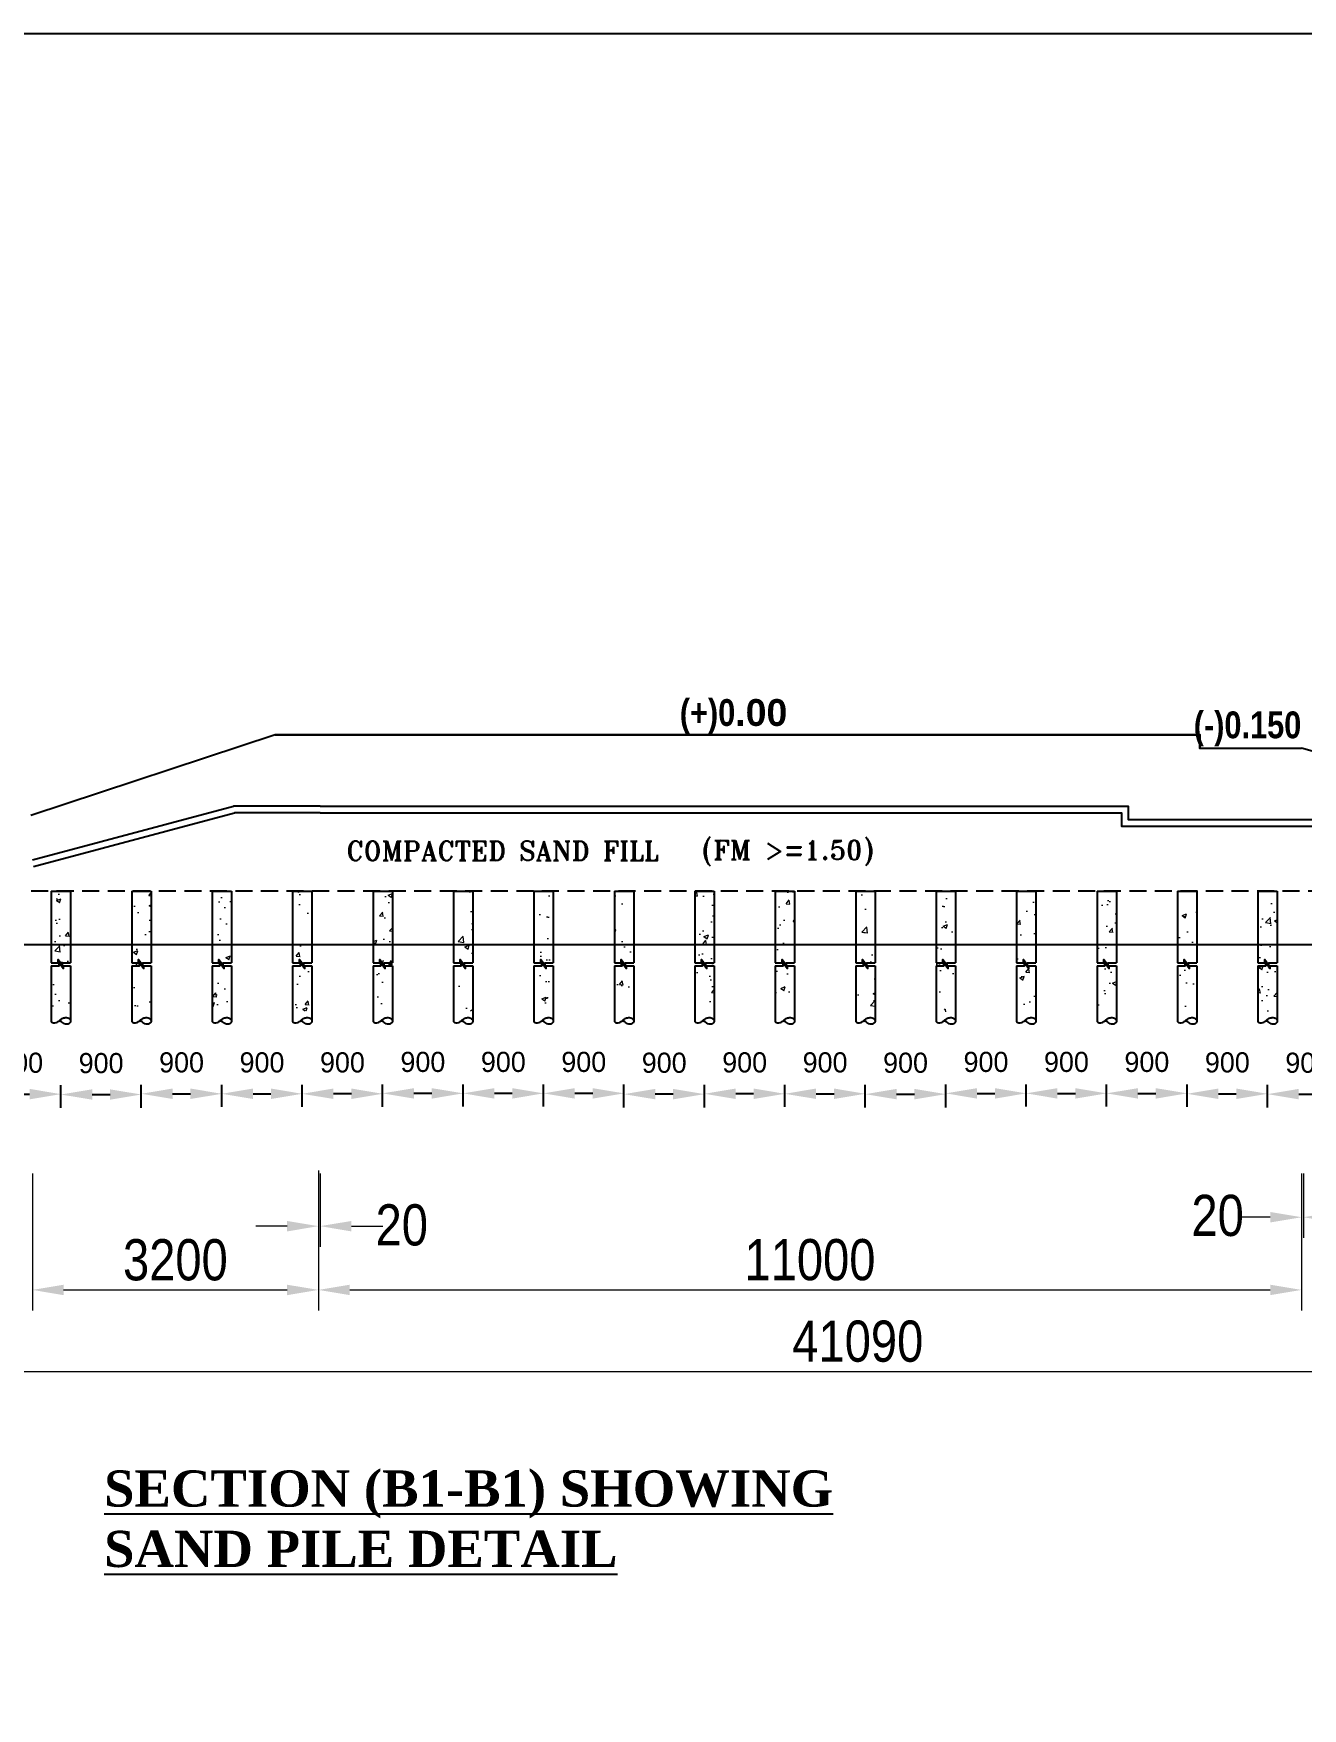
# Model space of a CAD drawing. Extents: x -358915 to 1258323, y -1585493 to -305611.
# Drawn here: x 971418 to 985616, y -1495691 to -1476960 of the extents above; entities that cross this region are included whole.
import ezdxf

# ---------------------------------------------------------------- set-up
doc = ezdxf.new("R2010")
doc.units = 0
doc.header["$LTSCALE"] = 300
doc.header["$MEASUREMENT"] = 0
doc.linetypes.add('DASHED2', pattern=[9.525, 6.35, -3.175])
doc.layers.get('DEFPOINTS').update_dxf_attribs({"linetype": 'CONTINUOUS'})
doc.layers.add('Dim', color=7, linetype='CONTINUOUS', lineweight=9)
doc.layers.add('HATCH', color=252, linetype='CONTINUOUS', lineweight=5)
for name, color, linetype in [('LINE', 7, 'CONTINUOUS'), ('P1', 7, 'CONTINUOUS'), ('TEXT', 10, 'CONTINUOUS')]:
    doc.layers.add(name, color=color, linetype=linetype)
doc.styles.add('Arial', font='arial.ttf')
doc.styles.add('BIG', font='ROMANT.SHX')
doc.styles.add('dimText', font='ARIALN.TTF')
doc.styles.add('text', font='ARIALN.TTF', dxfattribs={"height": 1.6})
doc.dimstyles.new('3', dxfattribs={"dimtxt": 225, "dimasz": 350, "dimexe": 100, "dimexo": 25, "dimgap": 9, "dimtad": 0, "dimdec": 0, "dimzin": 0, "dimdsep": 46, "dimtxsty": 'Standard', "dimcen": 0, "dimclrd": 5, "dimclre": 6, "dimclrt": 256, "dimadec": 0, "dimazin": 0, "dimtfac": 1, "dimtdec": 0, "dimtofl": 0, "dimtmove": 2, "dimatfit": 3, "dimfxl": 1, "dimtolj": 1, "dimtzin": 0, "dimarcsym": 0})
doc.dimstyles.new('dim_230', dxfattribs={"dimtxt": 460, "dimasz": 460, "dimexe": 230, "dimexo": 100, "dimgap": 100, "dimtad": 1, "dimdec": 0, "dimzin": 0, "dimdsep": 46, "dimtxsty": 'dimText', "dimcen": 0.09, "dimclrd": 256, "dimclre": 256, "dimclrt": 7, "dimadec": 0, "dimazin": 0, "dimtfac": 1, "dimtdec": 0, "dimtofl": 0, "dimtmove": 0, "dimatfit": 3, "dimfxl": 1, "dimtolj": 1, "dimtzin": 0, "dimlwd": -1, "dimlwe": -1, "dimarcsym": 0})

# ---------------------------------------------------------------- blocks, each defined once
blk = doc.blocks.new('*D1561')
at = {"layer": 'DEFPOINTS', "color": 0, "ltscale": 500}
for p in [(971406, -1489608), (974606, -1489608), (974606, -1491010)]:
    blk.add_point(p, dxfattribs=at)
at = {"layer": 'Dim', "ltscale": 500}
for p, q in [((971406, -1489708), (971406, -1491240)), ((974606, -1489708), (974606, -1491240)), ((971756, -1491010), (974256, -1491010))]:
    blk.add_line(p, q, dxfattribs=at)
for points in [[(971756, -1490952), (971756, -1491069), (971406, -1491010)], [(974256, -1490952), (974256, -1491069), (974606, -1491010)]]:
    blk.add_solid(points, dxfattribs=at)
at = {"layer": 'Dim', "color": 7, "ltscale": 500, "insert": (973006, -1490676), "char_height": 460, "attachment_point": 5, "style": 'dimText'}
blk.add_mtext('\\A1;3200', dxfattribs=at)
blk = doc.blocks.new('*D1562')
at = {"layer": 'DEFPOINTS', "color": 0, "ltscale": 500}
for p in [(974606, -1489608), (974626, -1489608), (974626, -1490297)]:
    blk.add_point(p, dxfattribs=at)
at = {"layer": 'Dim', "ltscale": 500}
for p, q in [((974606, -1489708), (974606, -1490527)), ((974626, -1489708), (974626, -1490527)), ((974256, -1490297), (973906, -1490297)), ((974976, -1490297), (975326, -1490297))]:
    blk.add_line(p, q, dxfattribs=at)
for points in [[(974256, -1490239), (974256, -1490356), (974606, -1490297)], [(974976, -1490239), (974976, -1490356), (974626, -1490297)]]:
    blk.add_solid(points, dxfattribs=at)
at = {"layer": 'Dim', "color": 7, "ltscale": 500, "insert": (975539, -1490286), "char_height": 460, "attachment_point": 5, "style": 'dimText'}
blk.add_mtext('\\A1;20', dxfattribs=at)
blk = doc.blocks.new('*D1563')
at = {"layer": 'DEFPOINTS', "color": 0, "ltscale": 500}
for p in [(974606, -1489574), (985606, -1489608), (985606, -1491010)]:
    blk.add_point(p, dxfattribs=at)
at = {"layer": 'Dim', "ltscale": 500}
for p, q in [((974606, -1489674), (974606, -1491240)), ((985606, -1489708), (985606, -1491240)), ((974956, -1491010), (985256, -1491010))]:
    blk.add_line(p, q, dxfattribs=at)
for points in [[(974956, -1490952), (974956, -1491068), (974606, -1491010)], [(985256, -1490952), (985256, -1491068), (985606, -1491010)]]:
    blk.add_solid(points, dxfattribs=at)
at = {"layer": 'Dim', "color": 7, "ltscale": 500, "insert": (980106, -1490675), "char_height": 460, "attachment_point": 5, "style": 'dimText'}
blk.add_mtext('\\A1;11000', dxfattribs=at)
blk = doc.blocks.new('*D1564')
at = {"layer": 'DEFPOINTS', "color": 0, "ltscale": 500}
for p in [(985606, -1489608), (985626, -1489608), (985626, -1490197)]:
    blk.add_point(p, dxfattribs=at)
at = {"layer": 'Dim', "ltscale": 500}
for p, q in [((985606, -1489708), (985606, -1490427)), ((985626, -1489708), (985626, -1490427)), ((985256, -1490197), (984906, -1490197)), ((985976, -1490197), (986326, -1490197))]:
    blk.add_line(p, q, dxfattribs=at)
for points in [[(985256, -1490139), (985256, -1490256), (985606, -1490197)], [(985976, -1490139), (985976, -1490256), (985626, -1490197)]]:
    blk.add_solid(points, dxfattribs=at)
at = {"layer": 'Dim', "color": 7, "ltscale": 500, "insert": (984667, -1490180), "char_height": 460, "attachment_point": 5, "style": 'dimText'}
blk.add_mtext('\\A1;20', dxfattribs=at)
blk = doc.blocks.new('pile-X')
at = {"layer": 'Dim', "ltscale": 50}
h = blk.add_hatch(dxfattribs=at)
h.set_pattern_fill('AR-CONC', color=8, scale=100, style=0)
h.set_pattern_definition([(50, (-3010845.5, 571089.3), (717.26018, -62.75213), [75, -825]), (355, (-3010845.5, 571089.3), (-138.75133, 752.19213), [60, -660]), (100.4514, (-3010785.7, 571084.1), (578.50938, 689.43954), [63.74019, -701.14211]), (46.1842, (-3010845.5, 571289.3), (1067.24105, -165.51901), [112.5, -1237.5]), (96.6356, (-3010756.5, 571275.5), (934.6627, 974.11787), [95.6103, -1051.713]), (351.1842, (-3010845.5, 571289.3), (934.66195, 974.1186), [90, -990]), (21, (-3010745.5, 571239.3), (596.90705, -402.61889), [75, -825]), (326, (-3010745.5, 571239.3), (243.31533, 725.15005), [60, -660]), (71.4514, (-3010695.7, 571205.75), (840.22263, 322.5305), [63.74019, -701.14211]), (37.5, (-3010845.48, 571089.3), (12.159855, 332.893854), [0, -652, 0, -670, 0, -662.5]), (7.5, (-3010845.48, 571089.3), (263.069537, 394.41171), [0, -382, 0, -637, 0, -252.5]), (327.5, (-3011068.48, 571089.3), (533.822436, -22.554872), [0, -250, 0, -780, 0, -1035]), (317.5, (-3011168.48, 571089.3), (583.18617, 100.10498), [0, -325, 0, -518, 0, -735])])
h.paths.add_polyline_path([(-150, -1863), (-44, -1863), (-44, -1814), (22, -1903), (22, -1862), (150, -1862), (150, 0), (-150, 0)])
at = {"layer": 'P1', "ltscale": 50}
for points in [[(-150, 0), (-150, -1112)], [(-150, 0), (150, 0)], [(150, 0), (150, -1112)], [(-150, -1112), (-44, -1112), (-44, -1064), (22, -1152), (22, -1112), (150, -1112)], [(-150, -1161), (-29, -1161), (-29, -1113), (38, -1201), (38, -1161), (150, -1161)], [(-150, -1161), (-150, -2029)], [(150, -1161), (150, -2011)]]:
    blk.add_lwpolyline(points, dxfattribs=at)
blk.add_spline([(-150, -2029), (-115, -2047), (-72, -2042), (-23, -2010), (15, -1981), (67, -1965), (106, -1968), (132, -1982), (144, -1997), (150, -2011), (150, -2024), (123, -2061), (73, -2067), (38, -2051), (10, -2031), (-18, -2023), (-51, -2031)], degree=3, dxfattribs=at)
blk = doc.blocks.new('*D1568')
at = {"layer": 'DEFPOINTS', "color": 0, "ltscale": 500}
for p in [(960106, -1490085), (1001176, -1490085), (1001176, -1491921)]:
    blk.add_point(p, dxfattribs=at)
at = {"layer": 'Dim', "ltscale": 500}
for p, q in [((960106, -1490185), (960106, -1492151)), ((1001176, -1490185), (1001176, -1492151)), ((960456, -1491921), (1000826, -1491921))]:
    blk.add_line(p, q, dxfattribs=at)
for points in [[(960456, -1491863), (960456, -1491980), (960106, -1491921)], [(1000826, -1491863), (1000826, -1491980), (1001176, -1491921)]]:
    blk.add_solid(points, dxfattribs=at)
at = {"layer": 'Dim', "color": 7, "ltscale": 500, "insert": (980641, -1491586), "char_height": 460, "attachment_point": 5, "style": 'dimText'}
blk.add_mtext('\\A1;41090', dxfattribs=at)
blk = doc.blocks.new('*D1569')
at = {"layer": 'DEFPOINTS', "color": 0}
for p in [(980725, -1488817), (979825, -1488989), (980725, -1488989)]:
    blk.add_point(p, dxfattribs=at)
at = {"layer": 'LINE', "color": 6, "lineweight": -2}
for p, q in [((979825, -1488964), (979825, -1488717)), ((980725, -1488964), (980725, -1488717))]:
    blk.add_line(p, q, dxfattribs=at)
at = {"layer": 'LINE', "color": 5, "lineweight": -2}
blk.add_line((980175, -1488817), (980375, -1488817), dxfattribs=at)
at = {"layer": 'LINE', "color": 5}
for points in [[(980175, -1488758), (980175, -1488875), (979825, -1488817)], [(980375, -1488758), (980375, -1488875), (980725, -1488817)]]:
    blk.add_solid(points, dxfattribs=at)
at = {"layer": 'LINE', "insert": (980275, -1488467), "char_height": 225, "attachment_point": 5}
blk.add_mtext('\\A1;900', dxfattribs=at)
blk = doc.blocks.new('*D1570')
at = {"layer": 'DEFPOINTS', "color": 0}
for p in [(981625, -1488821), (980725, -1488994), (981625, -1488994)]:
    blk.add_point(p, dxfattribs=at)
at = {"layer": 'LINE', "color": 6, "lineweight": -2}
for p, q in [((980725, -1488969), (980725, -1488721)), ((981625, -1488969), (981625, -1488721))]:
    blk.add_line(p, q, dxfattribs=at)
at = {"layer": 'LINE', "color": 5, "lineweight": -2}
blk.add_line((981075, -1488821), (981275, -1488821), dxfattribs=at)
at = {"layer": 'LINE', "color": 5}
for points in [[(981075, -1488762), (981075, -1488879), (980725, -1488821)], [(981275, -1488762), (981275, -1488879), (981625, -1488821)]]:
    blk.add_solid(points, dxfattribs=at)
at = {"layer": 'LINE', "insert": (981175, -1488471), "char_height": 225, "attachment_point": 5}
blk.add_mtext('\\A1;900', dxfattribs=at)
blk = doc.blocks.new('*D1571')
at = {"layer": 'DEFPOINTS', "color": 0}
for p in [(982525, -1488812), (981625, -1488985), (982525, -1488985)]:
    blk.add_point(p, dxfattribs=at)
at = {"layer": 'LINE', "color": 6, "lineweight": -2}
for p, q in [((981625, -1488960), (981625, -1488712)), ((982525, -1488960), (982525, -1488712))]:
    blk.add_line(p, q, dxfattribs=at)
at = {"layer": 'LINE', "color": 5, "lineweight": -2}
blk.add_line((981975, -1488812), (982175, -1488812), dxfattribs=at)
at = {"layer": 'LINE', "color": 5}
for points in [[(981975, -1488754), (981975, -1488871), (981625, -1488812)], [(982175, -1488754), (982175, -1488871), (982525, -1488812)]]:
    blk.add_solid(points, dxfattribs=at)
at = {"layer": 'LINE', "insert": (982075, -1488462), "char_height": 225, "attachment_point": 5}
blk.add_mtext('\\A1;900', dxfattribs=at)
blk = doc.blocks.new('*D1572')
at = {"layer": 'DEFPOINTS', "color": 0}
for p in [(983425, -1488812), (982525, -1488985), (983425, -1488985)]:
    blk.add_point(p, dxfattribs=at)
at = {"layer": 'LINE', "color": 6, "lineweight": -2}
for p, q in [((982525, -1488960), (982525, -1488712)), ((983425, -1488960), (983425, -1488712))]:
    blk.add_line(p, q, dxfattribs=at)
at = {"layer": 'LINE', "color": 5, "lineweight": -2}
blk.add_line((982875, -1488812), (983075, -1488812), dxfattribs=at)
at = {"layer": 'LINE', "color": 5}
for points in [[(982875, -1488754), (982875, -1488871), (982525, -1488812)], [(983075, -1488754), (983075, -1488871), (983425, -1488812)]]:
    blk.add_solid(points, dxfattribs=at)
at = {"layer": 'LINE', "insert": (982975, -1488462), "char_height": 225, "attachment_point": 5}
blk.add_mtext('\\A1;900', dxfattribs=at)
blk = doc.blocks.new('*D1578')
at = {"layer": 'DEFPOINTS', "color": 0}
for p in [(985225, -1488817), (984325, -1488989), (985225, -1488989)]:
    blk.add_point(p, dxfattribs=at)
at = {"layer": 'LINE', "color": 6, "lineweight": -2}
for p, q in [((984325, -1488964), (984325, -1488717)), ((985225, -1488964), (985225, -1488717))]:
    blk.add_line(p, q, dxfattribs=at)
at = {"layer": 'LINE', "color": 5, "lineweight": -2}
blk.add_line((984675, -1488817), (984875, -1488817), dxfattribs=at)
at = {"layer": 'LINE', "color": 5}
for points in [[(984675, -1488758), (984675, -1488875), (984325, -1488817)], [(984875, -1488758), (984875, -1488875), (985225, -1488817)]]:
    blk.add_solid(points, dxfattribs=at)
at = {"layer": 'LINE', "insert": (984775, -1488467), "char_height": 225, "attachment_point": 5}
blk.add_mtext('\\A1;900', dxfattribs=at)
blk = doc.blocks.new('*D1579')
at = {"layer": 'DEFPOINTS', "color": 0}
for p in [(986125, -1488821), (985225, -1488994), (986125, -1488994)]:
    blk.add_point(p, dxfattribs=at)
at = {"layer": 'LINE', "color": 6, "lineweight": -2}
for p, q in [((985225, -1488969), (985225, -1488721)), ((986125, -1488969), (986125, -1488721))]:
    blk.add_line(p, q, dxfattribs=at)
at = {"layer": 'LINE', "color": 5, "lineweight": -2}
blk.add_line((985575, -1488821), (985775, -1488821), dxfattribs=at)
at = {"layer": 'LINE', "color": 5}
for points in [[(985575, -1488762), (985575, -1488879), (985225, -1488821)], [(985775, -1488762), (985775, -1488879), (986125, -1488821)]]:
    blk.add_solid(points, dxfattribs=at)
at = {"layer": 'LINE', "insert": (985675, -1488471), "char_height": 225, "attachment_point": 5}
blk.add_mtext('\\A1;900', dxfattribs=at)
blk = doc.blocks.new('*D1592')
at = {"layer": 'DEFPOINTS', "color": 0}
for p in [(984325, -1488812), (983425, -1488985), (984325, -1488985)]:
    blk.add_point(p, dxfattribs=at)
at = {"layer": 'LINE', "color": 6, "lineweight": -2}
for p, q in [((983425, -1488960), (983425, -1488712)), ((984325, -1488960), (984325, -1488712))]:
    blk.add_line(p, q, dxfattribs=at)
at = {"layer": 'LINE', "color": 5, "lineweight": -2}
blk.add_line((983775, -1488812), (983975, -1488812), dxfattribs=at)
at = {"layer": 'LINE', "color": 5}
for points in [[(983775, -1488754), (983775, -1488871), (983425, -1488812)], [(983975, -1488754), (983975, -1488871), (984325, -1488812)]]:
    blk.add_solid(points, dxfattribs=at)
at = {"layer": 'LINE', "insert": (983875, -1488462), "char_height": 225, "attachment_point": 5}
blk.add_mtext('\\A1;900', dxfattribs=at)
blk = doc.blocks.new('*D1593')
at = {"layer": 'DEFPOINTS', "color": 0}
for p in [(978925, -1488817), (978925, -1488989), (979825, -1488989)]:
    blk.add_point(p, dxfattribs=at)
at = {"layer": 'LINE', "color": 6, "lineweight": -2}
for p, q in [((978925, -1488964), (978925, -1488717)), ((979825, -1488964), (979825, -1488717))]:
    blk.add_line(p, q, dxfattribs=at)
at = {"layer": 'LINE', "color": 5, "lineweight": -2}
blk.add_line((979475, -1488817), (979275, -1488817), dxfattribs=at)
at = {"layer": 'LINE', "color": 5}
for points in [[(979275, -1488758), (979275, -1488875), (978925, -1488817)], [(979475, -1488758), (979475, -1488875), (979825, -1488817)]]:
    blk.add_solid(points, dxfattribs=at)
at = {"layer": 'LINE', "insert": (979375, -1488467), "char_height": 225, "attachment_point": 5}
blk.add_mtext('\\A1;900', dxfattribs=at)
blk = doc.blocks.new('*D1594')
at = {"layer": 'DEFPOINTS', "color": 0}
for p in [(978025, -1488821), (978025, -1488994), (978925, -1488994)]:
    blk.add_point(p, dxfattribs=at)
at = {"layer": 'LINE', "color": 6, "lineweight": -2}
for p, q in [((978025, -1488969), (978025, -1488721)), ((978925, -1488969), (978925, -1488721))]:
    blk.add_line(p, q, dxfattribs=at)
at = {"layer": 'LINE', "color": 5, "lineweight": -2}
blk.add_line((978575, -1488821), (978375, -1488821), dxfattribs=at)
at = {"layer": 'LINE', "color": 5}
for points in [[(978375, -1488762), (978375, -1488879), (978025, -1488821)], [(978575, -1488762), (978575, -1488879), (978925, -1488821)]]:
    blk.add_solid(points, dxfattribs=at)
at = {"layer": 'LINE', "insert": (978475, -1488471), "char_height": 225, "attachment_point": 5}
blk.add_mtext('\\A1;900', dxfattribs=at)
blk = doc.blocks.new('*D1595')
at = {"layer": 'DEFPOINTS', "color": 0}
for p in [(977125, -1488812), (977125, -1488985), (978025, -1488985)]:
    blk.add_point(p, dxfattribs=at)
at = {"layer": 'LINE', "color": 6, "lineweight": -2}
for p, q in [((977125, -1488960), (977125, -1488712)), ((978025, -1488960), (978025, -1488712))]:
    blk.add_line(p, q, dxfattribs=at)
at = {"layer": 'LINE', "color": 5, "lineweight": -2}
blk.add_line((977675, -1488812), (977475, -1488812), dxfattribs=at)
at = {"layer": 'LINE', "color": 5}
for points in [[(977475, -1488754), (977475, -1488871), (977125, -1488812)], [(977675, -1488754), (977675, -1488871), (978025, -1488812)]]:
    blk.add_solid(points, dxfattribs=at)
at = {"layer": 'LINE', "insert": (977575, -1488462), "char_height": 225, "attachment_point": 5}
blk.add_mtext('\\A1;900', dxfattribs=at)
blk = doc.blocks.new('*D1596')
at = {"layer": 'DEFPOINTS', "color": 0}
for p in [(976225, -1488812), (976225, -1488985), (977125, -1488985)]:
    blk.add_point(p, dxfattribs=at)
at = {"layer": 'LINE', "color": 6, "lineweight": -2}
for p, q in [((976225, -1488960), (976225, -1488712)), ((977125, -1488960), (977125, -1488712))]:
    blk.add_line(p, q, dxfattribs=at)
at = {"layer": 'LINE', "color": 5, "lineweight": -2}
blk.add_line((976775, -1488812), (976575, -1488812), dxfattribs=at)
at = {"layer": 'LINE', "color": 5}
for points in [[(976575, -1488754), (976575, -1488871), (976225, -1488812)], [(976775, -1488754), (976775, -1488871), (977125, -1488812)]]:
    blk.add_solid(points, dxfattribs=at)
at = {"layer": 'LINE', "insert": (976675, -1488462), "char_height": 225, "attachment_point": 5}
blk.add_mtext('\\A1;900', dxfattribs=at)
blk = doc.blocks.new('*D1597')
at = {"layer": 'DEFPOINTS', "color": 0}
for p in [(974425, -1488817), (974425, -1488989), (975325, -1488989)]:
    blk.add_point(p, dxfattribs=at)
at = {"layer": 'LINE', "color": 6, "lineweight": -2}
for p, q in [((974425, -1488964), (974425, -1488717)), ((975325, -1488964), (975325, -1488717))]:
    blk.add_line(p, q, dxfattribs=at)
at = {"layer": 'LINE', "color": 5, "lineweight": -2}
blk.add_line((974975, -1488817), (974775, -1488817), dxfattribs=at)
at = {"layer": 'LINE', "color": 5}
for points in [[(974775, -1488758), (974775, -1488875), (974425, -1488817)], [(974975, -1488758), (974975, -1488875), (975325, -1488817)]]:
    blk.add_solid(points, dxfattribs=at)
at = {"layer": 'LINE', "insert": (974875, -1488467), "char_height": 225, "attachment_point": 5}
blk.add_mtext('\\A1;900', dxfattribs=at)
blk = doc.blocks.new('*D1598')
at = {"layer": 'DEFPOINTS', "color": 0}
for p in [(975325, -1488812), (975325, -1488985), (976225, -1488985)]:
    blk.add_point(p, dxfattribs=at)
at = {"layer": 'LINE', "color": 6, "lineweight": -2}
for p, q in [((975325, -1488960), (975325, -1488712)), ((976225, -1488960), (976225, -1488712))]:
    blk.add_line(p, q, dxfattribs=at)
at = {"layer": 'LINE', "color": 5, "lineweight": -2}
blk.add_line((975875, -1488812), (975675, -1488812), dxfattribs=at)
at = {"layer": 'LINE', "color": 5}
for points in [[(975675, -1488754), (975675, -1488871), (975325, -1488812)], [(975875, -1488754), (975875, -1488871), (976225, -1488812)]]:
    blk.add_solid(points, dxfattribs=at)
at = {"layer": 'LINE', "insert": (975775, -1488462), "char_height": 225, "attachment_point": 5}
blk.add_mtext('\\A1;900', dxfattribs=at)
blk = doc.blocks.new('*D1599')
at = {"layer": 'DEFPOINTS', "color": 0}
for p in [(971725, -1488821), (970825, -1488994), (971725, -1488994)]:
    blk.add_point(p, dxfattribs=at)
at = {"layer": 'LINE', "color": 6, "lineweight": -2}
for p, q in [((970825, -1488969), (970825, -1488721)), ((971725, -1488969), (971725, -1488721))]:
    blk.add_line(p, q, dxfattribs=at)
at = {"layer": 'LINE', "color": 5, "lineweight": -2}
blk.add_line((971175, -1488821), (971375, -1488821), dxfattribs=at)
at = {"layer": 'LINE', "color": 5}
for points in [[(971175, -1488762), (971175, -1488879), (970825, -1488821)], [(971375, -1488762), (971375, -1488879), (971725, -1488821)]]:
    blk.add_solid(points, dxfattribs=at)
at = {"layer": 'LINE', "insert": (971275, -1488471), "char_height": 225, "attachment_point": 5}
blk.add_mtext('\\A1;900', dxfattribs=at)
blk = doc.blocks.new('*D1600')
at = {"layer": 'DEFPOINTS', "color": 0}
for p in [(972625, -1488825), (971725, -1488998), (972625, -1488998)]:
    blk.add_point(p, dxfattribs=at)
at = {"layer": 'LINE', "color": 6, "lineweight": -2}
for p, q in [((971725, -1488973), (971725, -1488725)), ((972625, -1488973), (972625, -1488725))]:
    blk.add_line(p, q, dxfattribs=at)
at = {"layer": 'LINE', "color": 5, "lineweight": -2}
blk.add_line((972075, -1488825), (972275, -1488825), dxfattribs=at)
at = {"layer": 'LINE', "color": 5}
for points in [[(972075, -1488767), (972075, -1488883), (971725, -1488825)], [(972275, -1488767), (972275, -1488883), (972625, -1488825)]]:
    blk.add_solid(points, dxfattribs=at)
at = {"layer": 'LINE', "insert": (972175, -1488475), "char_height": 225, "attachment_point": 5}
blk.add_mtext('\\A1;900', dxfattribs=at)
blk = doc.blocks.new('*D1601')
at = {"layer": 'DEFPOINTS', "color": 0}
for p in [(973525, -1488817), (972625, -1488989), (973525, -1488989)]:
    blk.add_point(p, dxfattribs=at)
at = {"layer": 'LINE', "color": 6, "lineweight": -2}
for p, q in [((972625, -1488964), (972625, -1488717)), ((973525, -1488964), (973525, -1488717))]:
    blk.add_line(p, q, dxfattribs=at)
at = {"layer": 'LINE', "color": 5, "lineweight": -2}
blk.add_line((972975, -1488817), (973175, -1488817), dxfattribs=at)
at = {"layer": 'LINE', "color": 5}
for points in [[(972975, -1488758), (972975, -1488875), (972625, -1488817)], [(973175, -1488758), (973175, -1488875), (973525, -1488817)]]:
    blk.add_solid(points, dxfattribs=at)
at = {"layer": 'LINE', "insert": (973075, -1488467), "char_height": 225, "attachment_point": 5}
blk.add_mtext('\\A1;900', dxfattribs=at)
blk = doc.blocks.new('*D1602')
at = {"layer": 'DEFPOINTS', "color": 0}
for p in [(974425, -1488817), (973525, -1488989), (974425, -1488989)]:
    blk.add_point(p, dxfattribs=at)
at = {"layer": 'LINE', "color": 6, "lineweight": -2}
for p, q in [((973525, -1488964), (973525, -1488717)), ((974425, -1488964), (974425, -1488717))]:
    blk.add_line(p, q, dxfattribs=at)
at = {"layer": 'LINE', "color": 5, "lineweight": -2}
blk.add_line((973875, -1488817), (974075, -1488817), dxfattribs=at)
at = {"layer": 'LINE', "color": 5}
for points in [[(973875, -1488758), (973875, -1488875), (973525, -1488817)], [(974075, -1488758), (974075, -1488875), (974425, -1488817)]]:
    blk.add_solid(points, dxfattribs=at)
at = {"layer": 'LINE', "insert": (973975, -1488467), "char_height": 225, "attachment_point": 5}
blk.add_mtext('\\A1;900', dxfattribs=at)

msp = doc.modelspace()

# ---------------------------------------------------------------- linework, layer by layer
at = {"layer": 'LINE'}
for p, q in [((971390.5, -1485702.6), (974121.3, -1484800)), ((988194.9, -1485701.6), (985606.4, -1484950.9)), ((971406.3, -1486200), (973656.3, -1485600)), ((971418.5, -1486275), (973668.5, -1485675)), ((974626.3, -1485600), (973656.3, -1485600)), ((974626.3, -1485675), (973668.5, -1485675)), ((985606.4, -1485750), (986426.4, -1485750)), ((985606.4, -1485825), (986426.4, -1485825)), ((1001688.3, -1487150), (958967.9, -1487150))]:
    msp.add_line(p, q, dxfattribs=at)
at = {"layer": 'LINE', "linetype": 'DASHED2', "ltscale": 0.1}
msp.add_line((1002157.6, -1486550), (958367.9, -1486550), dxfattribs=at)
at = {"layer": 'LINE'}
msp.add_lwpolyline([(1012591.2, -1520104), (951579.2, -1520104), (951579.2, -1476959.8), (1012591.2, -1476959.8)], close=True, dxfattribs=at)
for points in [[(974121.3, -1484800), (984466.4, -1484800), (984466.4, -1484950), (985606.4, -1484950)], [(974121.3, -1484800.9), (984465.5, -1484800.9), (984465.5, -1484950.9), (985606.4, -1484950.9)], [(974626.3, -1485600), (983666.4, -1485600), (983666.4, -1485750), (985606.4, -1485750)], [(974626.3, -1485675), (983591.4, -1485675), (983591.4, -1485825), (985606.4, -1485825)]]:
    msp.add_lwpolyline(points, dxfattribs=at)

# ---------------------------------------------------------------- block references
at = {"layer": 'HATCH', "color": 5, "xscale": 0.7199999999720603, "yscale": 0.7199999999720603, "zscale": 0.7200000000000001}
for p in [(971725.5, -1486550), (972625.5, -1486550), (973525.5, -1486550), (974425.5, -1486550), (975325.5, -1486550), (976225.5, -1486550), (977125.5, -1486550), (978025.5, -1486550), (978925.5, -1486550), (979825.5, -1486550), (980725.5, -1486550), (981625.5, -1486550), (982525.5, -1486550), (983425.5, -1486550), (984325.5, -1486550), (985225.5, -1486550)]:
    msp.add_blockref('pile-X', p, dxfattribs=at)

# ---------------------------------------------------------------- texts
at = {"layer": 'LINE', "style": 'BIG'}
for s, p in [(' (FM >=1.50)', (978749.6, -1486198.2)), ('COMPACTED SAND FILL', (974919, -1486206.4))]:
    msp.add_text(s, height=213.84, dxfattribs=at).set_placement(p)
at = {"layer": 'TEXT', "color": 2, "char_height": 300, "width": 2203.973, "attachment_point": 3, "style": 'text'}
for s, insert in [('{\\fArial Narrow|b1|i0|c0|p34;\\C6;(+)0\\fArial|b1|i0|c0|p34;.00}', (979852.5, -1484403.2, 0)), ('{\\fArial Narrow|b1|i0|c0|p34;\\C6;(-)0.150}', (985602.5, -1484541.1))]:
    msp.add_mtext(s, dxfattribs=dict(at, insert=insert))
at = {"layer": 'TEXT', "color": 7, "insert": (972208.3, -1493571.5), "char_height": 107.827, "width": 8457.603, "attachment_point": 4, "style": 'Arial'}
msp.add_mtext('{\\fTimes New Roman|b1|i0|c0|p18;\\H3.756x;\\L\\C6;SECTION (B1-B1) SHOWING SAND PILE DETAIL}', dxfattribs=at)

# ---------------------------------------------------------------- dimensions: what is measured, and where the dimension line sits
at = {"layer": 'Dim', "ltscale": 500}
for base, p1, p2, picture, middle in [((974606.3, -1491010.5), (971406.3, -1489607.8), (974606.3, -1489607.8), '*D1561', (973006.3, -1490675.6)), ((985606.4, -1491009.9), (974606.3, -1489574.4), (985606.4, -1489607.8), '*D1563', (980106.3, -1490675.1))]:
    dim = msp.add_linear_dim(base=base, p1=p1, p2=p2, dimstyle='dim_230', override={"dimasz": 350, "dimsah": 1, "dimtmove": 2}, dxfattribs=at)
    dim.commit()
    dim.dimension.update_dxf_attribs({"geometry": picture, "text_midpoint": middle})
for base, p1, p2, picture, middle in [((974626.3, -1490297.4), (974606.3, -1489607.8), (974626.3, -1489607.8), '*D1562', (975539, -1490285.6)), ((985626.4, -1490197.4), (985606.4, -1489607.8), (985626.4, -1489607.8), '*D1564', (984666.9, -1490180))]:
    dim = msp.add_linear_dim(base=base, p1=p1, p2=p2, dimstyle='dim_230', override={"dimasz": 350, "dimsah": 1, "dimtmove": 2}, dxfattribs=at)
    dim.commit()
    dim.dimension.update_dxf_attribs({"geometry": picture, "text_midpoint": middle, "dimtype": 160})
dim = msp.add_linear_dim(base=(1001176.4, -1491921.2), p1=(960106.3, -1490084.7), p2=(1001176.4, -1490084.7), text='41090', dimstyle='dim_230', override={"dimasz": 350, "dimsah": 1, "dimtmove": 2}, dxfattribs=at)
dim.commit()
dim.dimension.update_dxf_attribs({"geometry": '*D1568', "text_midpoint": (980641.3, -1491586.4)})
at = {"layer": 'LINE'}
for base, p1, p2, picture, middle in [((971725.5, -1488820.8), (970825.5, -1488993.6), (971725.5, -1488993.6), '*D1599', (971275.5, -1488470.8)), ((972625.5, -1488825.1), (971725.5, -1488997.9), (972625.5, -1488997.9), '*D1600', (972175.5, -1488475.1)), ((973525.5, -1488816.5), (972625.5, -1488989.3), (973525.5, -1488989.3), '*D1601', (973075.5, -1488466.5)), ((974425.5, -1488816.5), (973525.5, -1488989.3), (974425.5, -1488989.3), '*D1602', (973975.5, -1488466.5)), ((980725.5, -1488816.5), (979825.5, -1488989.3), (980725.5, -1488989.3), '*D1569', (980275.5, -1488466.5)), ((981625.5, -1488820.8), (980725.5, -1488993.6), (981625.5, -1488993.6), '*D1570', (981175.5, -1488470.8)), ((982525.5, -1488812.2), (981625.5, -1488985), (982525.5, -1488985), '*D1571', (982075.5, -1488462.2)), ((983425.5, -1488812.2), (982525.5, -1488985), (983425.5, -1488985), '*D1572', (982975.5, -1488462.2)), ((984325.5, -1488812.2), (983425.5, -1488985), (984325.5, -1488985), '*D1592', (983875.5, -1488462.2)), ((985225.5, -1488816.5), (984325.5, -1488989.3), (985225.5, -1488989.3), '*D1578', (984775.5, -1488466.5)), ((986125.5, -1488820.8), (985225.5, -1488993.6), (986125.5, -1488993.6), '*D1579', (985675.5, -1488470.8))]:
    dim = msp.add_linear_dim(base=base, p1=p1, p2=p2, dimstyle='3', override={"dimfxl": 700}, dxfattribs=at)
    dim.commit()
    dim.dimension.update_dxf_attribs({"geometry": picture, "text_midpoint": middle})
for base, p1, p2, picture, middle in [((974425.5, -1488816.5), (975325.5, -1488989.3), (974425.5, -1488989.3), '*D1597', (974875.5, -1488466.5)), ((975325.5, -1488812.2), (976225.5, -1488985), (975325.5, -1488985), '*D1598', (975775.5, -1488462.2)), ((976225.5, -1488812.2), (977125.5, -1488985), (976225.5, -1488985), '*D1596', (976675.5, -1488462.2)), ((977125.5, -1488812.2), (978025.5, -1488985), (977125.5, -1488985), '*D1595', (977575.5, -1488462.2)), ((978025.5, -1488820.8), (978925.5, -1488993.6), (978025.5, -1488993.6), '*D1594', (978475.5, -1488470.8)), ((978925.5, -1488816.5), (979825.5, -1488989.3), (978925.5, -1488989.3), '*D1593', (979375.5, -1488466.5))]:
    dim = msp.add_linear_dim(base=base, p1=p1, p2=p2, angle=180, dimstyle='3', override={"dimfxl": 700}, dxfattribs=at)
    dim.commit()
    dim.dimension.update_dxf_attribs({"geometry": picture, "text_midpoint": middle})

doc.saveas('drawing.dxf')
